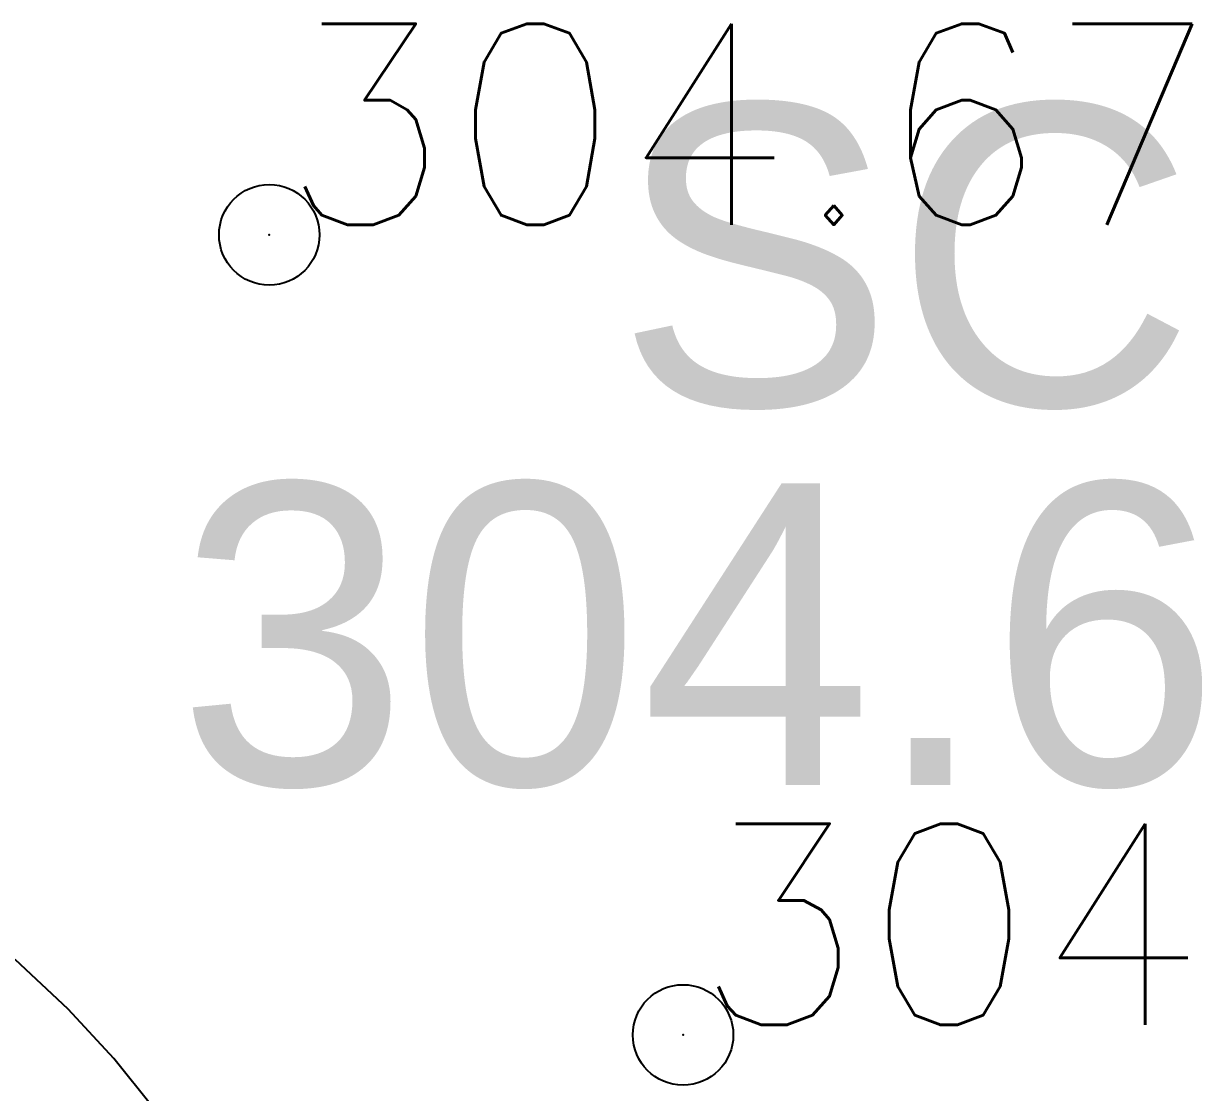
# Model space of a CAD drawing. Header units: millimetres. Extents: x 524954 to 526204, y 9523489 to 9524010.
# Drawn here: x 525988.9 to 525994.79, y 9523808.77 to 9523814.08 of the extents above; entities that cross this region are included whole.
import ezdxf
from ezdxf.enums import TextEntityAlignment as Align

# ---------------------------------------------------------------- set-up
doc = ezdxf.new("R2010")
doc.units = ezdxf.units.MM
doc.header["$PDMODE"] = 32
doc.header["$PDSIZE"] = 0.5
for name, color, linetype in [('CN_02_00', 4, 'Continuous'), ('TopoAlt', 3, 'Continuous'), ('TopoAlt polygo', 7, 'Continuous'), ('TOPOJIS', 7, 'Continuous'), ('TOPOJIS polygo', 1, 'Continuous'), ('TopoMat polygo', 1, 'Continuous')]:
    doc.layers.add(name, color=color, linetype=linetype)
doc.styles.add('Arial 1.0', font='arial.ttf', dxfattribs={"width": 0.99, "height": 1})
doc.styles.add('Simplex 1.0', font='Simplex.shx', dxfattribs={"width": 0.99, "height": 1})

# ---------------------------------------------------------------- blocks, each defined once
blk = doc.blocks.new('TCPOINT M')
at = {"color": 0}
blk.add_point((0, 0), dxfattribs=at)
at = {"layer": 'TopoAlt', "style": 'Simplex 1.0', "width": 0.99}
blk.add_attdef('ALT', (0.15, 0.15), '', height=1, dxfattribs=at)
blk = doc.blocks.new('TCPOINT polygo')
at = {"color": 0, "const_width": 0.075}
blk.add_lwpolyline([(0, 0.0375, 1), (0, -0.0375, 1)], format="xyb", close=True, dxfattribs=at)
at = {"color": 0}
blk.add_point((0, 0), dxfattribs=at)
at = {"layer": 'TopoAlt polygo', "style": 'Arial 1.0', "width": 0.99}
blk.add_attdef('ALT', (0.15, 0.15), '', height=2, dxfattribs=at)
at = {"layer": 'TopoMat polygo', "style": 'Arial 1.0', "width": 0.99}
blk.add_attdef('MAT', text='', height=2, dxfattribs=at).set_placement((0.15, -2.5), align=Align.TOP_LEFT)

msp = doc.modelspace()

# ---------------------------------------------------------------- linework, layer by layer
at = {"layer": 'CN_02_00', "elevation": 304, "flags": 128}
msp.add_lwpolyline([(525989.5406, 9523808.6969), (525989.3464, 9523808.938), (525989.1193, 9523809.1833), (525988.8562, 9523809.4307)], dxfattribs=at)

# ---------------------------------------------------------------- block references
at = {"layer": 'TOPOJIS'}
ref = msp.add_blockref('TCPOINT M', (525990.1196, 9523813.0344, 304.67), dxfattribs=at)
ref.add_attrib('ALT', '304.67', (525990.1696, 9523813.0844, 304.67), dxfattribs={"layer": 'TopoAlt', "height": 1, "style": 'Simplex 1.0', "width": 0.99})
ref = msp.add_blockref('TCPOINT M', (525992.1775, 9523809.0555, 304.53), dxfattribs=at)
ref.add_attrib('ALT', '304.53', (525992.2275, 9523809.1055, 304.53), dxfattribs={"layer": 'TopoAlt', "height": 1, "style": 'Simplex 1.0', "width": 0.99})
at = {"layer": 'TOPOJIS polygo'}
ref = msp.add_blockref('TCPOINT polygo', (525996.376, 9523810.794, 304.69), dxfattribs=at)
ref.add_attrib('MAT', 'SC.4', (525991.8425, 9523812.1847, 304.69), dxfattribs={"layer": 'TopoMat polygo', "height": 1.5, "style": 'Arial 1.0', "width": 0.99})
ref.add_attrib('ALT', '304.69', dxfattribs={"layer": 'TopoAlt polygo', "height": 1.5, "style": 'Arial 1.0', "width": 0.99}).set_placement((525989.6601, 9523811.7993, 304.69), align=Align.TOP_LEFT)

doc.saveas('drawing.dxf')
